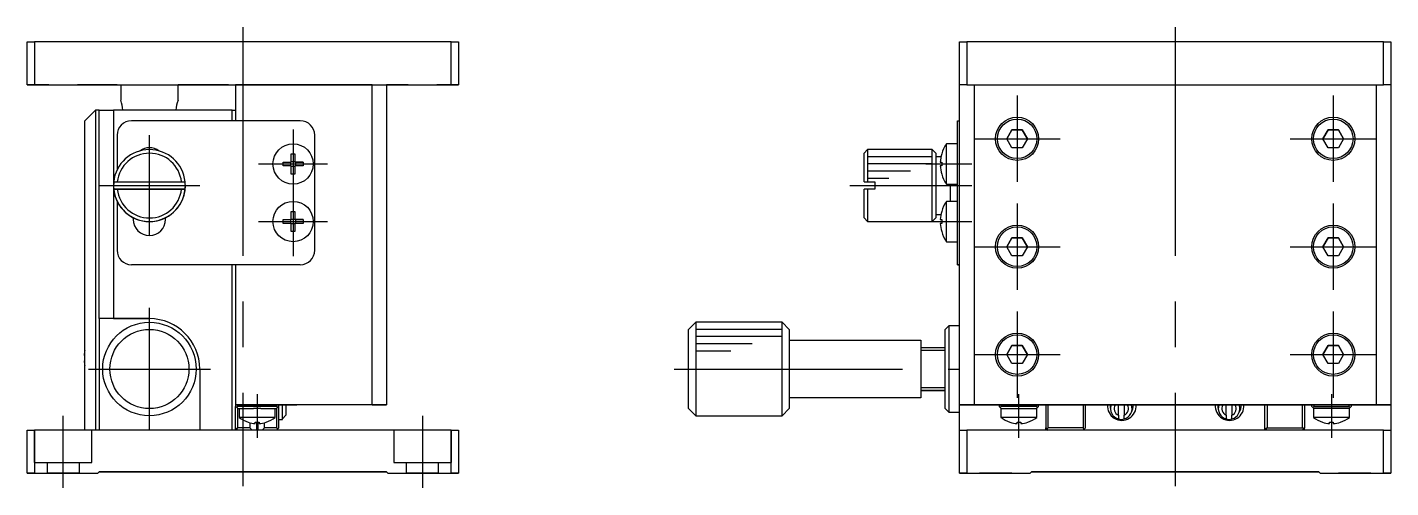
# Model space of a CAD drawing. Extents: x -132 to 305, y -111 to 146.
# Drawn here: x 115 to 304.7, y -18 to 46 of the extents above; entities that cross this region are included whole.
import ezdxf

# ---------------------------------------------------------------- set-up
doc = ezdxf.new("R2010")
doc.units = 0
doc.linetypes.add('CENTER', pattern=[50.8, 31.75, -6.35, 6.35, -6.35])
doc.linetypes.add('DASHED', pattern=[19.05, 12.7, -6.35])
doc.layers.get('0').update_dxf_attribs({"linetype": 'CONTINUOUS'})
doc.layers.add('CENTER', color=1, linetype='CENTER')

msp = doc.modelspace()

# ---------------------------------------------------------------- linework, layer by layer
at = {"color": 7, "linetype": 'CONTINUOUS'}
for p, q in [((114.952509, 38), (114.952509, 44)), ((114.952509, 44), (115.952509, 44)), ((173.952509, 44), (115.952509, 44)), ((115.952509, 44), (115.952509, 38)), ((173.952509, 38), (173.952509, 44)), ((173.952509, 44), (174.952509, 44)), ((174.952509, 44), (174.952509, 38)), ((244.717491, 38), (244.717491, 44)), ((244.717491, 44), (245.717491, 44)), ((303.717491, 44), (245.717491, 44)), ((245.717491, 44), (245.717491, 38)), ((303.717491, 38), (303.717491, 44)), ((303.717491, 44), (304.717491, 44)), ((304.717491, 44), (304.717491, 38)), ((114.952509, 38), (115.952509, 38)), ((115.952509, 38), (114.952509, 38)), ((115.952509, 38), (143.952509, 38)), ((117.952514, 38), (115.952509, 38)), ((127.452514, 38), (121.952503, 38)), ((127.952509, 38), (127.952509, 35.849679)), ((135.952509, 35.849679), (135.952509, 38)), ((142.952514, 38), (135.952509, 38)), ((142.952514, 38), (141.952509, 38)), ((142.952514, 38), (141.952509, 38)), ((142.952514, 38), (141.952509, 38)), ((142.952514, 38), (141.952509, 38)), ((143.952509, 38), (162.952509, 38)), ((162.952509, 38), (143.952509, 38)), ((143.952509, 38), (143.952509, 33)), ((162.952509, -6.5), (162.952509, 38)), ((162.952509, 38), (173.952509, 38)), ((164.952509, 38), (164.952509, -6.5)), ((167.952514, 38), (164.952509, 38)), ((173.952509, 38), (171.952503, 38)), ((173.952509, 38), (174.952509, 38)), ((174.952509, 38), (173.952509, 38)), ((244.717491, 31.999995), (244.717491, 38)), ((245.717491, 38), (244.717491, 38)), ((245.717491, 38), (303.717491, 38)), ((246.717491, 38), (246.717491, -6.5)), ((302.717491, -6.5), (302.717491, 38)), ((304.717491, 38), (303.717491, 38)), ((304.717491, 38), (304.717491, -6.5)), ((124.452509, 34.5), (122.952509, 33)), ((124.452509, 34.5), (124.452509, -10)), ((124.952509, 34.5), (124.452509, 34.5)), ((124.952509, 5.5), (124.952509, 34.5)), ((124.952509, 34.5), (126.952509, 34.5)), ((143.452509, 34.5), (126.952509, 34.5)), ((126.952509, 34.5), (126.952509, 24)), ((143.452509, 33), (143.452509, 34.5)), ((143.452509, 34.5), (143.952509, 34.5)), ((122.952509, -10), (122.952509, 33)), ((152.952509, 33), (129.452509, 33)), ((244.417491, 31), (244.417491, 33)), ((244.417491, 33), (244.717491, 33)), ((127.452509, 31), (127.452509, 26.17945)), ((154.952509, 15), (154.952509, 31)), ((244.417491, 15), (244.417491, 31)), ((244.717491, 28.5), (244.717491, 31.999995)), ((251.995803, 31.75), (251.274116, 30.5)), ((251.274116, 30.5), (251.995803, 31.75)), ((251.995803, 29.25), (251.274116, 30.5)), ((253.439179, 31.75), (251.995803, 31.75)), ((251.995803, 31.75), (253.439179, 31.75)), ((254.160867, 30.5), (253.439179, 31.75)), ((253.439179, 31.75), (254.160867, 30.5)), ((254.160867, 30.5), (253.439179, 29.25)), ((295.995803, 31.75), (295.274116, 30.5)), ((295.274116, 30.5), (295.995803, 31.75)), ((295.995803, 29.25), (295.274116, 30.5)), ((297.439179, 31.75), (295.995803, 31.75)), ((295.995803, 31.75), (297.439179, 31.75)), ((298.160867, 30.5), (297.439179, 31.75)), ((297.439179, 31.75), (298.160867, 30.5)), ((298.160867, 30.5), (297.439179, 29.25)), ((231.917491, 29), (231.417491, 28.5)), ((231.417491, 24.5), (231.417491, 28.5)), ((240.917491, 29), (231.917491, 29)), ((231.917491, 29), (231.917491, 24.5)), ((240.917491, 24), (240.917491, 29)), ((241.417491, 28.5), (240.917491, 29)), ((241.417491, 28.5), (241.417491, 24)), ((242.875028, 27), (242.875028, 29.8)), ((244.417491, 29.8), (242.875028, 29.8)), ((244.717491, 26), (244.717491, 28.5)), ((253.439179, 29.25), (251.995803, 29.25)), ((297.439179, 29.25), (295.995803, 29.25)), ((150.553369, 27.26), (151.623067, 27.26)), ((150.553369, 26.74), (150.553369, 27.26)), ((150.553369, 27.26), (151.692509, 27.26)), ((151.692509, 26.74), (150.553369, 26.74)), ((151.623067, 26.74), (151.623067, 27.26)), ((151.623067, 27.26), (151.692509, 27.26)), ((151.692509, 27.26), (151.692509, 28.39914)), ((151.692509, 28.39914), (152.212509, 28.39914)), ((151.692509, 27.329442), (152.212509, 27.329442)), ((151.692509, 25.600861), (151.692509, 26.74)), ((152.212509, 26.670559), (151.692509, 26.670559)), ((152.212509, 28.39914), (152.212509, 27.26)), ((152.212509, 27.26), (152.28195, 27.26)), ((152.212509, 27.26), (153.351648, 27.26)), ((153.351648, 26.74), (152.212509, 26.74)), ((152.212509, 26.74), (152.212509, 25.600861)), ((152.28195, 27.26), (152.28195, 26.74)), ((153.351648, 27.26), (152.28195, 27.26)), ((153.351648, 27.26), (153.351648, 26.74)), ((240.917491, 28), (231.917491, 28)), ((240.917491, 27), (231.917491, 27)), ((242.125416, 28), (241.417491, 28)), ((242.03103, 27.26), (242.224287, 27.26)), ((242.224287, 26.74), (242.03103, 26.74)), ((242.218118, 28.402148), (242.224287, 28.39914)), ((242.224287, 27.26), (242.224287, 26.74)), ((242.875028, 24.2), (242.875028, 27)), ((152.212509, 25.600861), (151.692509, 25.600861)), ((237.858746, 26), (231.917491, 26)), ((234.858746, 25), (231.917491, 25)), ((242.224287, 25.600861), (242.218118, 25.597853)), ((244.717491, 22), (244.717491, 26)), ((126.952509, 24), (126.952509, 5.5)), ((126.977571, 24.5), (127.480373, 24.5)), ((126.977571, 23.5), (136.927446, 23.5)), ((127.480373, 23.5), (126.977571, 23.5)), ((127.480373, 24.5), (136.424644, 24.5)), ((136.424644, 23.5), (127.480373, 23.5)), ((136.424644, 24.5), (136.927446, 24.5)), ((136.927446, 23.5), (136.424644, 23.5)), ((231.417491, 24.5), (231.917491, 24.5)), ((231.417491, 19.5), (231.417491, 23.5)), ((231.917491, 23.5), (231.417491, 23.5)), ((231.917491, 24.5), (232.917491, 24.5)), ((231.917491, 23.5), (231.917491, 19)), ((232.917491, 23.5), (231.917491, 23.5)), ((232.917491, 24.5), (232.917491, 23.5)), ((240.917491, 19), (240.917491, 24)), ((241.417491, 24), (241.417491, 19.5)), ((242.875028, 24.2), (244.417491, 24.2)), ((243.417491, 24.2), (243.417491, 24)), ((243.417491, 24), (243.417491, 21.8)), ((127.452509, 21.820551), (127.452509, 15)), ((244.417491, 21.8), (242.875028, 21.8)), ((242.875028, 19), (242.875028, 21.8)), ((244.717491, 20.5), (244.717491, 22)), ((129.702509, 19.534858), (129.702509, 19.3)), ((134.202509, 19.3), (134.202509, 19.534858)), ((150.553369, 19.26), (151.623067, 19.26)), ((150.553369, 18.74), (150.553369, 19.26)), ((150.553369, 19.26), (151.692509, 19.26)), ((151.623067, 18.74), (151.623067, 19.26)), ((151.623067, 19.26), (151.692509, 19.26)), ((151.692509, 19.26), (151.692509, 20.39914)), ((151.692509, 20.39914), (152.212509, 20.39914)), ((151.692509, 19.329442), (152.212509, 19.329442)), ((152.212509, 20.39914), (152.212509, 19.26)), ((152.212509, 19.26), (152.28195, 19.26)), ((152.212509, 19.26), (153.351648, 19.26)), ((152.28195, 19.26), (152.28195, 18.74)), ((153.351648, 19.26), (152.28195, 19.26)), ((153.351648, 19.26), (153.351648, 18.74)), ((231.417491, 19.5), (231.917491, 19)), ((231.917491, 19), (240.917491, 19)), ((240.917491, 19), (241.417491, 19.5)), ((241.417491, 20), (242.125416, 20)), ((242.03103, 19.26), (242.224287, 19.26)), ((242.218118, 20.402148), (242.224287, 20.39914)), ((242.224287, 19.26), (242.224287, 18.74)), ((242.875028, 16.2), (242.875028, 19)), ((244.717491, 16.999995), (244.717491, 20.5)), ((151.692509, 18.74), (150.553369, 18.74)), ((151.692509, 17.600861), (151.692509, 18.74)), ((152.212509, 18.670559), (151.692509, 18.670559)), ((152.212509, 17.600861), (151.692509, 17.600861)), ((153.351648, 18.74), (152.212509, 18.74)), ((152.212509, 18.74), (152.212509, 17.600861)), ((242.224287, 18.74), (242.03103, 18.74)), ((242.224287, 17.600861), (242.218118, 17.597853)), ((242.875028, 16.2), (244.417491, 16.2)), ((244.717491, 1.999995), (244.717491, 16.999995)), ((251.995803, 16.75), (251.274116, 15.5)), ((251.274116, 15.5), (251.995803, 16.75)), ((251.995803, 14.25), (251.274116, 15.5)), ((253.439179, 16.75), (251.995803, 16.75)), ((251.995803, 16.75), (253.439179, 16.75)), ((254.160867, 15.5), (253.439179, 16.75)), ((253.439179, 16.75), (254.160867, 15.5)), ((254.160867, 15.5), (253.439179, 14.25)), ((295.995803, 16.75), (295.274116, 15.5)), ((295.274116, 15.5), (295.995803, 16.75)), ((295.995803, 14.25), (295.274116, 15.5)), ((297.439179, 16.75), (295.995803, 16.75)), ((295.995803, 16.75), (297.439179, 16.75)), ((298.160867, 15.5), (297.439179, 16.75)), ((297.439179, 16.75), (298.160867, 15.5)), ((298.160867, 15.5), (297.439179, 14.25)), ((244.417491, 13), (244.417491, 15)), ((253.439179, 14.25), (251.995803, 14.25)), ((297.439179, 14.25), (295.995803, 14.25)), ((143.452509, 13), (129.452509, 13)), ((152.952509, 13), (129.452509, 13)), ((143.452509, -10), (143.452509, 13)), ((143.952509, 13), (143.452509, 13)), ((152.952509, 13), (143.952509, 13)), ((143.952509, 13), (143.952509, 11.5)), ((143.952509, 11.5), (143.952509, 11.000005)), ((244.417491, 13), (244.717491, 13)), ((244.717491, 13), (244.417491, 13)), ((143.952509, 11.000005), (143.952509, -1.5)), ((124.952509, 5.5), (124.952509, -10)), ((131.952509, 5.5), (124.952509, 5.5)), ((126.952509, 5.5), (124.952509, 5.5)), ((126.952509, 5.5), (131.952509, 5.5)), ((208, 5), (207, 4)), ((207, -7), (207, 4)), ((208, 5), (208, -8)), ((220, 5), (208, 5)), ((220, 4), (208, 4)), ((220, -1.5), (220, 5)), ((221, 4), (220, 5)), ((221, 4), (221, -1.5)), ((243.217491, 4.5), (242.717491, 4)), ((242.717491, -7), (242.717491, 4)), ((243.217491, 4.5), (243.217491, -7.5)), ((244.717491, 4.5), (243.217491, 4.5)), ((220, 3), (208, 3)), ((215.858746, 2), (208, 2)), ((221, 2.5), (239.3, 2.5)), ((239.3, 2.5), (239.3, -5.5)), ((244.717491, -6.5), (244.717491, 1.999995)), ((122.872478, 0.36), (122.952509, 0.36)), ((212.858746, 1), (208, 1)), ((239.3, 1.5), (242.717472, 1.5)), ((251.995803, 1.75), (251.274116, 0.5)), ((251.274116, 0.5), (251.995803, 1.75)), ((251.995803, -0.75), (251.274116, 0.5)), ((253.439179, 1.75), (251.995803, 1.75)), ((251.995803, 1.75), (253.439179, 1.75)), ((254.160867, 0.5), (253.439179, 1.75)), ((253.439179, 1.75), (254.160867, 0.5)), ((254.160867, 0.5), (253.439179, -0.75)), ((295.995803, 1.75), (295.274116, 0.5)), ((295.274116, 0.5), (295.995803, 1.75)), ((295.995803, -0.75), (295.274116, 0.5)), ((297.439179, 1.75), (295.995803, 1.75)), ((295.995803, 1.75), (297.439179, 1.75)), ((298.160867, 0.5), (297.439179, 1.75)), ((297.439179, 1.75), (298.160867, 0.5)), ((298.160867, 0.5), (297.439179, -0.75)), ((122.952509, -0.36), (122.872478, -0.36)), ((138.952509, -1.5), (138.952509, -10)), ((143.952509, -1.5), (143.952509, -3.5)), ((220, -8), (220, -1.5)), ((221, -1.5), (221, -7)), ((253.439179, -0.75), (251.995803, -0.75)), ((297.439179, -0.75), (295.995803, -0.75)), ((143.952509, -3.5), (143.952509, -3.999995)), ((143.952509, -3.999995), (143.952509, -6.5)), ((239.3, -5.5), (221, -5.5)), ((242.717491, -4.5), (239.3, -4.5)), ((239.3, -4.500005), (242.717491, -4.500005)), ((162.952509, -6.5), (143.952509, -6.5)), ((143.952509, -6.5), (149.952509, -6.5)), ((143.952509, -6.5), (143.952509, -6.7)), ((143.952509, -10), (143.952509, -6.7)), ((144.102509, -6.85), (143.952509, -6.7)), ((144.102509, -6.85), (144.252509, -6.7)), ((144.252509, -7), (144.102509, -6.85)), ((144.252509, -6.7), (144.252509, -6.5)), ((149.652509, -6.7), (144.252509, -6.7)), ((144.252509, -7), (146.455015, -7)), ((144.252509, -9.7), (144.252509, -7)), ((144.452509, -7), (144.452509, -8.222499)), ((147.450002, -7), (146.455015, -7)), ((147.450002, -7), (149.652509, -7)), ((149.452509, -8.222499), (149.452509, -7)), ((149.652509, -6.5), (149.652509, -6.7)), ((149.652509, -6.7), (149.802509, -6.85)), ((149.802509, -6.85), (149.652509, -7)), ((149.652509, -7), (149.652509, -9.7)), ((149.952509, -6.7), (149.802509, -6.85)), ((149.952509, -6.5), (150.452509, -6.5)), ((149.952509, -6.7), (149.952509, -6.5)), ((149.952509, -9.7), (149.952509, -6.7)), ((150.452509, -8.445683), (150.452509, -6.5)), ((150.452509, -6.5), (152.452509, -6.5)), ((162.952509, -6.5), (150.952509, -6.5)), ((150.952509, -6.5), (150.952509, -7.916515)), ((152.452509, -6.5), (150.952509, -6.5)), ((162.952509, -6.5), (164.952509, -6.5)), ((164.952509, -6.5), (162.952509, -6.5)), ((207, -7), (208, -8)), ((220, -8), (221, -7)), ((242.717491, -7), (243.217491, -7.5)), ((243.217491, -7.5), (244.717491, -7.5)), ((244.717491, -6.5), (249.717491, -6.5)), ((244.717491, -10), (244.717491, -6.5)), ((246.717491, -6.5), (244.717491, -6.5)), ((302.717491, -6.5), (246.717491, -6.5)), ((249.717491, -6.5), (255.717491, -6.5)), ((250.217491, -6.5), (250.217491, -6.7)), ((250.367491, -6.85), (250.217491, -6.7)), ((250.217491, -6.7), (250.367491, -6.85)), ((250.517491, -6.7), (250.367491, -6.85)), ((250.517491, -7), (250.367491, -6.85)), ((250.367491, -6.85), (250.517491, -7)), ((250.467491, -6.95), (250.467491, -8.222499)), ((250.517491, -6.7), (250.517491, -6.5)), ((255.417491, -6.7), (250.517491, -6.7)), ((250.517491, -7), (255.417491, -7)), ((255.417491, -7), (255.377956, -7)), ((255.417491, -6.5), (255.417491, -6.7)), ((255.717491, -6.7), (255.417491, -7)), ((255.567491, -6.85), (255.417491, -6.7)), ((255.417491, -7), (255.567491, -6.85)), ((255.467491, -8.222499), (255.467491, -6.95)), ((255.567491, -6.85), (255.717491, -6.7)), ((255.717491, -6.5), (262.217491, -6.5)), ((255.717491, -6.7), (255.717491, -6.5)), ((256.717491, -6.5), (256.717491, -9.7)), ((257.017491, -9.7), (257.017491, -6.5)), ((261.917491, -6.5), (261.917491, -9.7)), ((262.217491, -6.5), (287.217491, -6.5)), ((262.217491, -9.7), (262.217491, -6.5)), ((265.718273, -6.952879), (265.693474, -6.499983)), ((266.817491, -7.916515), (266.817491, -6.5)), ((267.617491, -6.5), (267.617491, -7.916515)), ((280.718273, -6.952879), (280.693474, -6.499983)), ((281.817491, -7.916515), (281.817491, -6.5)), ((282.617491, -6.5), (282.617491, -7.916515)), ((287.217491, -6.5), (293.717491, -6.5)), ((287.217491, -9.7), (287.217491, -6.5)), ((287.517491, -6.5), (287.517491, -9.7)), ((292.417491, -9.7), (292.417491, -6.5)), ((292.717491, -6.5), (292.717491, -9.7)), ((293.717491, -6.5), (299.217491, -6.5)), ((293.717491, -6.7), (293.717491, -6.5)), ((293.717491, -6.7), (294.017491, -7)), ((293.867491, -6.85), (293.717491, -6.7)), ((293.867491, -6.85), (294.017491, -6.7)), ((294.017491, -7), (293.867491, -6.85)), ((293.967491, -6.95), (293.967491, -8.222499)), ((294.017491, -6.5), (294.017491, -6.7)), ((294.017491, -6.7), (298.917491, -6.7)), ((298.917491, -7), (294.017491, -7)), ((294.017491, -7), (294.057026, -7)), ((298.917491, -6.7), (298.917491, -6.5)), ((298.917491, -6.7), (299.067491, -6.85)), ((298.917491, -7), (299.067491, -6.85)), ((299.067491, -6.85), (298.917491, -7)), ((298.967491, -8.222499), (298.967491, -6.95)), ((299.067491, -6.85), (299.217491, -6.7)), ((299.217491, -6.7), (299.067491, -6.85)), ((299.217491, -6.5), (304.717491, -6.5)), ((299.217491, -6.5), (299.217491, -6.7)), ((304.717491, -6.5), (302.717491, -6.5)), ((304.717491, -6.5), (304.717491, -10)), ((149.452509, -8.222499), (144.452509, -8.222499)), ((145.700533, -8.89902), (145.704275, -8.891347)), ((145.700533, -8.89902), (145.704275, -8.891347)), ((145.949907, -8.963572), (145.949907, -9.7)), ((146.692509, -9.083064), (146.692509, -8.891347)), ((146.692509, -8.891347), (147.212509, -8.891347)), ((146.852509, -8.897886), (146.852509, -10)), ((147.052509, -8.897886), (147.052509, -10)), ((147.212509, -8.891347), (147.212509, -9.083064)), ((147.95511, -9.7), (147.95511, -8.963572)), ((148.200742, -8.891347), (148.204484, -8.89902)), ((148.200742, -8.891347), (148.204484, -8.89902)), ((149.952509, -8.5), (150.452509, -8.5)), ((150.952509, -7.916515), (150.452509, -8.445683)), ((150.452509, -8.5), (150.452509, -8.445683)), ((208, -8), (220, -8)), ((255.467491, -8.222499), (250.467491, -8.222499)), ((251.715515, -8.89902), (251.719258, -8.891347)), ((251.715515, -8.89902), (251.719258, -8.891347)), ((252.707491, -9.083064), (252.707491, -8.891347)), ((252.707491, -8.891347), (253.227491, -8.891347)), ((253.227491, -8.891347), (253.227491, -9.083064)), ((254.215724, -8.891347), (254.219467, -8.89902)), ((254.215724, -8.891347), (254.219467, -8.89902)), ((266.817491, -7.916515), (266.817491, -8.445683)), ((267.617491, -8.445683), (267.617491, -7.916515)), ((281.817491, -7.916515), (281.817491, -8.445683)), ((282.617491, -8.445683), (282.617491, -7.916515)), ((298.967491, -8.222499), (293.967491, -8.222499)), ((295.215515, -8.89902), (295.219258, -8.891347)), ((295.215515, -8.89902), (295.219258, -8.891347)), ((296.207491, -9.083064), (296.207491, -8.891347)), ((296.207491, -8.891347), (296.727491, -8.891347)), ((296.727491, -8.891347), (296.727491, -9.083064)), ((297.715724, -8.891347), (297.719467, -8.89902)), ((297.715724, -8.891347), (297.719467, -8.89902)), ((114.952509, -16), (114.952509, -10)), ((114.952509, -10), (115.952509, -10)), ((137.952509, -10), (115.952509, -10)), ((115.952509, -10), (115.952509, -16)), ((138.952509, -10), (137.952509, -10)), ((143.452509, -10), (138.952509, -10)), ((143.452509, -10), (138.952509, -10)), ((173.952509, -10), (143.452509, -10)), ((144.102509, -9.85), (143.952509, -9.7)), ((144.102509, -9.85), (144.252509, -9.7)), ((144.252509, -10), (144.102509, -9.85)), ((145.949907, -9.7), (144.252509, -9.7)), ((145.949907, -9.7), (146.249907, -10)), ((147.65511, -10), (147.95511, -9.7)), ((149.652509, -9.7), (147.95511, -9.7)), ((149.652509, -9.7), (149.802509, -9.85)), ((149.802509, -9.85), (149.652509, -10)), ((149.952509, -9.7), (149.802509, -9.85)), ((173.952509, -16), (173.952509, -10)), ((173.952509, -10), (174.952509, -10)), ((174.952509, -10), (174.952509, -16)), ((244.717491, -16), (244.717491, -10)), ((244.717491, -10), (245.717491, -10)), ((303.717491, -10), (245.717491, -10)), ((245.717491, -10), (245.717491, -16)), ((257.017491, -10), (256.717491, -9.7)), ((256.717491, -10), (256.717491, -9.7)), ((256.717491, -9.7), (256.867491, -9.85)), ((257.017491, -9.7), (256.867491, -9.85)), ((256.867491, -9.85), (257.017491, -10)), ((261.917491, -9.7), (257.017491, -9.7)), ((262.067491, -9.85), (261.917491, -9.7)), ((262.067491, -9.85), (261.917491, -10)), ((261.917491, -10), (262.067491, -9.85)), ((262.217491, -9.7), (262.067491, -9.85)), ((262.067491, -9.85), (262.217491, -9.7)), ((287.217491, -10), (287.217491, -9.7)), ((287.217491, -9.7), (287.367491, -9.85)), ((287.367491, -9.85), (287.217491, -9.7)), ((287.367491, -9.85), (287.517491, -9.7)), ((287.367491, -9.85), (287.517491, -10)), ((287.517491, -10), (287.367491, -9.85)), ((287.517491, -9.7), (292.417491, -9.7)), ((292.417491, -10), (292.717491, -9.7)), ((292.417491, -9.7), (292.567491, -9.85)), ((292.567491, -9.85), (292.417491, -10)), ((292.717491, -9.7), (292.567491, -9.85)), ((292.717491, -10), (292.717491, -9.7)), ((303.717491, -16), (303.717491, -10)), ((303.717491, -10), (304.717491, -10)), ((304.717491, -10), (304.717491, -16)), ((114.952509, -16), (124.752509, -16)), ((115.952509, -16), (114.952509, -16)), ((115.952509, -16), (124.752509, -16)), ((122.202509, -16), (117.702509, -16)), ((119.952509, -16), (117.702509, -16)), ((122.202509, -16), (119.952509, -16)), ((124.752509, -16), (124.952509, -15.8)), ((124.752509, -16), (124.952509, -15.8)), ((124.952509, -15.8), (164.952509, -15.8)), ((164.952509, -15.8), (124.952509, -15.8)), ((164.952509, -15.8), (165.152509, -16)), ((164.952509, -15.8), (165.152509, -16)), ((165.152509, -16), (174.952509, -16)), ((165.152509, -16), (173.952509, -16)), ((172.202509, -16), (167.702509, -16)), ((169.952509, -16), (167.702509, -16)), ((172.202509, -16), (169.952509, -16)), ((174.952509, -16), (173.952509, -16)), ((244.717491, -16), (254.517491, -16)), ((245.717491, -16), (244.717491, -16)), ((245.717491, -16), (254.517491, -16)), ((251.967491, -16), (247.467491, -16)), ((251.967491, -16), (247.467491, -16)), ((254.717491, -15.8), (254.517491, -16)), ((254.517491, -16), (254.717491, -15.8)), ((254.717491, -15.8), (294.717491, -15.8)), ((294.717491, -15.8), (254.717491, -15.8)), ((256.217491, -15.8), (254.717491, -15.8)), ((256.217491, -15.8), (254.717491, -15.8)), ((270.717491, -15.8), (278.717491, -15.8)), ((270.717491, -15.8), (278.717491, -15.8)), ((294.717491, -15.8), (293.217491, -15.8)), ((294.717491, -15.8), (293.217491, -15.8)), ((294.917491, -16), (294.717491, -15.8)), ((294.717491, -15.8), (294.917491, -16)), ((294.917491, -16), (304.717491, -16)), ((294.917491, -16), (303.717491, -16)), ((301.967491, -16), (297.467491, -16)), ((301.967491, -16), (297.467491, -16)), ((304.717491, -16), (303.717491, -16))]:
    msp.add_line(p, q, dxfattribs=at)
at = {"color": 3, "linetype": 'CONTINUOUS'}
for p, q in [((239.317491, 1.1), (242.717491, 1.1)), ((242.717491, -4.1), (239.317491, -4.1))]:
    msp.add_line(p, q, dxfattribs=at)
at = {"color": 3, "linetype": 'DASHED'}
for p, q in [((115.952509, -14.5), (115.952509, -10)), ((123.952509, -14.5), (123.952509, -10)), ((165.952509, -10), (165.952509, -14.5)), ((173.952509, -10), (173.952509, -14.5)), ((115.952509, -14.5), (123.952509, -14.5)), ((117.702509, -14.5), (117.702509, -16)), ((122.202509, -16), (122.202509, -14.5)), ((165.952509, -14.5), (173.952509, -14.5)), ((165.952509, -14.5), (169.952509, -14.5)), ((167.702509, -14.5), (172.202509, -14.5)), ((167.702509, -14.5), (167.702509, -16)), ((167.702509, -14.5), (169.952509, -14.5)), ((172.202509, -16), (172.202509, -14.5))]:
    msp.add_line(p, q, dxfattribs=at)
at = {"color": 7, "linetype": 'CONTINUOUS'}
for centre, radius in [((252.717491, 30.5), 3), ((252.717491, 30.5), 2.75), ((296.717491, 30.5), 3), ((296.717491, 30.5), 2.75), ((151.952509, 27), 2.8), ((151.952509, 19), 2.8), ((252.717491, 15.5), 3), ((252.717491, 15.5), 2.75), ((296.717491, 15.5), 3), ((296.717491, 15.5), 2.75), ((131.952509, -1.5), 6.5), ((131.952509, -1.5), 5.5), ((252.717491, 0.5), 3), ((252.717491, 0.5), 2.75), ((296.717491, 0.5), 3), ((296.717491, 0.5), 2.75)]:
    msp.add_circle(centre, radius, dxfattribs=at)
for centre, radius, start, end in [((123.913101, 34.221174), 4.355444, 3.671194, 21.960968), ((140.008077, 34.217498), 4.371808, 158.073566, 176.294651), ((129.452509, 31), 2, 90, 180), ((152.952509, 31), 2, 0, 90), ((131.952509, 24), 5, 5.73917, 174.26083), ((131.952509, 24), 4.5, 6.37937, 173.62063), ((131.952509, 27), 2.25, 54.114028, 125.885972), ((247.017491, 27), 5, 145.944202, 163.714157), ((247.017491, 27), 4.993235, 163.727445, 177.015233), ((247.017491, 27), 4.993235, 182.984767, 196.272555), ((247.017491, 27), 5, 196.285843, 214.055798), ((131.952509, 24), 5, 174.260294, 0), ((131.952509, 24), 5, 174.26083, 185.73917), ((131.952509, 24), 5, 185.73917, 354.26083), ((131.952509, 24), 4.5, 186.37937, 353.62063), ((131.952509, 24), 5, 354.26083, 5.73917), ((247.017491, 19), 5, 145.944202, 163.714157), ((131.952509, 19.3), 2.25, 180, 0), ((247.017491, 19), 4.993235, 163.727445, 177.015233), ((247.017491, 19), 4.993235, 182.984767, 196.272555), ((247.017491, 19), 5, 196.285843, 214.055798), ((129.452509, 15), 2, 180, 270), ((152.952509, 15), 2, 270, 0), ((131.952509, -1.5), 7, 0, 90), ((129.352509, 0), 6.490023, 170.445789, 176.820185), ((129.352509, 0), 6.490023, 183.179815, 189.554211), ((267.287345, -6.639609), 1.999981, 175.99676, 4.003322), ((267.217491, -7), 1.5, 160.528779, 254.53399), ((267.217491, -7), 1, 150, 246.421822), ((267.217491, -7), 1, 293.578178, 30), ((267.217491, -7), 1.5, 285.46601, 19.471221), ((267.287837, -6.639861), 1.599508, 326.747649, 5.017826), ((282.287345, -6.639609), 1.999981, 175.99676, 4.003322), ((282.217491, -7), 1.5, 160.528779, 254.53399), ((282.217491, -7), 1, 150, 246.421822), ((282.217491, -7), 1, 293.578178, 30), ((282.217491, -7), 1.5, 285.46601, 19.471221), ((282.287837, -6.639861), 1.599508, 326.747649, 5.017826), ((146.952509, -5.1), 4, 231.317813, 251.760248), ((146.952509, -5.1), 3.991541, 251.776795, 266.265238), ((146.952509, -5.1), 3.991541, 273.734762, 288.223205), ((146.952509, -5.1), 4, 288.239752, 308.682187), ((252.967491, -5.1), 4, 231.317813, 251.760248), ((252.967491, -5.1), 3.991541, 251.776795, 266.265238), ((252.967491, -5.1), 3.991541, 273.734762, 288.223205), ((252.967491, -5.1), 4, 288.239752, 308.682187), ((267.217491, -7), 1.5, 254.53399, 285.46601), ((282.217491, -7), 1.5, 254.53399, 285.46601), ((296.467491, -5.1), 4, 231.317813, 251.760248), ((296.467491, -5.1), 3.991541, 251.776795, 266.265238), ((296.467491, -5.1), 3.991541, 273.734762, 288.223205), ((296.467491, -5.1), 4, 288.239752, 308.682187)]:
    msp.add_arc(centre, radius, start, end, dxfattribs=at)
at = {"layer": 'CENTER', "color": 1, "linetype": 'CENTER'}
for p, q in [((144.952509, 46), (144.952509, -17.8)), ((274.717491, 46), (274.717491, -17.8)), ((252.717491, 36.5), (252.717491, 24.5)), ((296.717491, 36.5), (296.717491, 24.5)), ((131.952509, 17), (131.952509, 31)), ((151.952509, 31.8), (151.952509, 22.2)), ((246.717491, 30.5), (258.717491, 30.5)), ((290.717491, 30.5), (302.717491, 30.5)), ((147.152509, 27), (156.752509, 27)), ((240.03103, 27), (246.417491, 27)), ((124.952509, 24), (138.952509, 24)), ((151.952509, 23.8), (151.952509, 14.2)), ((229.417491, 24), (246.417491, 24)), ((252.717491, 21.5), (252.717491, 9.5)), ((296.717491, 21.5), (296.717491, 9.5)), ((147.152509, 19), (156.752509, 19)), ((240.03103, 19), (246.417491, 19)), ((131.952509, 17), (131.952509, 17.05)), ((246.717491, 15.5), (258.717491, 15.5)), ((290.717491, 15.5), (302.717491, 15.5)), ((131.952509, -10), (131.952509, 7)), ((252.717491, 6.5), (252.717491, -5.5)), ((296.717491, 6.5), (296.717491, -5.5)), ((246.717491, 0.5), (258.717491, 0.5)), ((290.717491, 0.5), (302.717491, 0.5)), ((123.452509, -1.5), (140.452509, -1.5)), ((205, -1.5), (244.717491, -1.5)), ((146.952508, -5), (146.952508, -11.083064)), ((252.967491, -11.083064), (252.967491, -5)), ((296.467491, -5), (296.467491, -11.083064)), ((119.952509, -18), (119.952509, -8)), ((169.952509, -8), (169.952509, -18))]:
    msp.add_line(p, q, dxfattribs=at)

doc.saveas('drawing.dxf')
